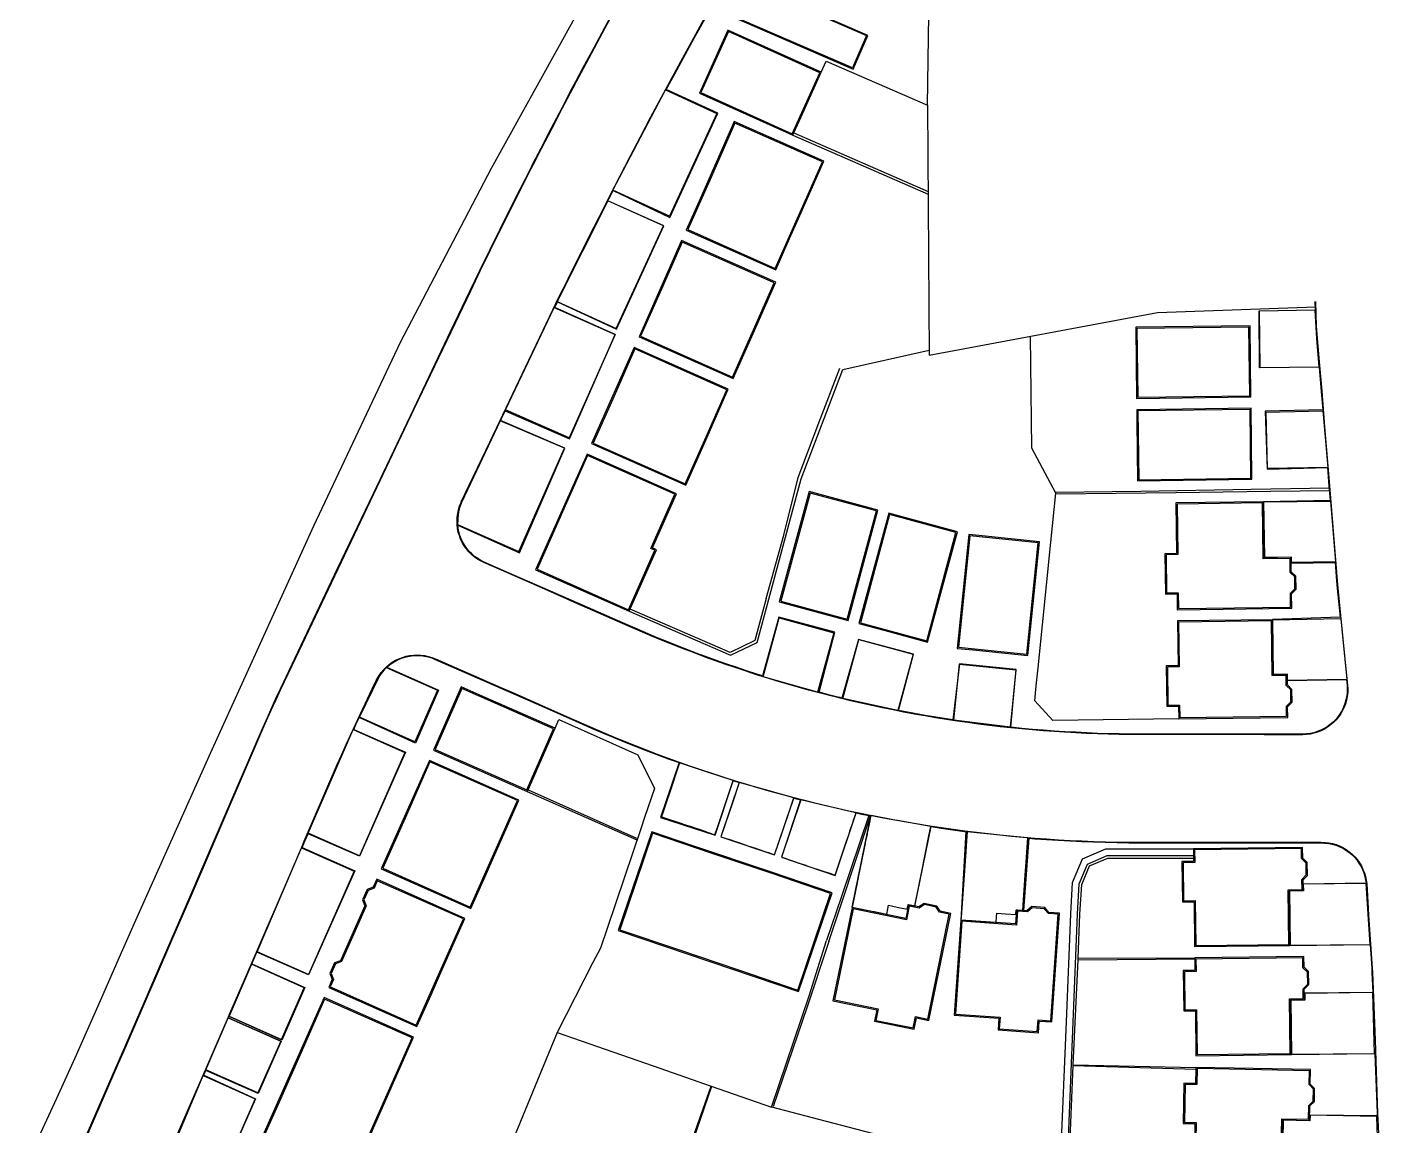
# Model space of a CAD drawing. Header units: metres. Extents: x 356888 to 357246, y 383229 to 383666.
# Drawn here: x 356963.8 to 357083.4, y 383422.8 to 383520 of the extents above; entities that cross this region are included whole.
import ezdxf

# ---------------------------------------------------------------- set-up
doc = ezdxf.new("R2010")
doc.units = ezdxf.units.M
for name, color, linetype in [('3D_LINES', 4, 'Continuous'), ('PLOTS EXTERNAL LEVEL', 3, 'Continuous'), ('PLOTS FFL', 1, 'Continuous')]:
    doc.layers.add(name, color=color, linetype=linetype)

msp = doc.modelspace()

# ---------------------------------------------------------------- linework, layer by layer
at = {"layer": '3D_LINES'}
for points in [[(357043.43, 383513.14, 14.21), (357043.72, 383533.12, 14.14), (357043.89, 383538.91, 14.12), (357049.3, 383538.24, 14.64)], [(356963.77, 383419.55, 11.5), (356966.4, 383425.29, 11.75), (356968.04, 383428.86, 11.93), (356970.39, 383434.19, 12.25), (356972.14, 383438.17, 12.5), (356973.64, 383441.58, 12.73), (356979.99, 383455.82, 12.92), (356989.14, 383475.92, 13.01), (356996.82, 383492.18, 13.3), (357004.86, 383507.56, 13.53), (357013.58, 383523.35, 13.78)], [(357015.82, 383521.75, 14), (357014.86, 383519.98, 13.97), (357013.9, 383518.21, 13.95), (357012.95, 383516.44, 13.92), (357012.33, 383515.27, 13.9), (357012.01, 383514.66, 13.89), (357011.07, 383512.88, 13.87), (357010.14, 383511.1, 13.84), (357009.22, 383509.31, 13.82), (357008.5, 383507.91, 13.8), (357008.3, 383507.52, 13.79), (357007.39, 383505.73, 13.77), (357006.49, 383503.93, 13.75), (357005.59, 383502.14, 13.72), (357004.7, 383500.33, 13.7), (357003.82, 383498.53, 13.67), (357002.94, 383496.72, 13.65), (357001.21, 383493.09, 13.6), (356997.96, 383486.26, 13.5), (356994.39, 383478.76, 13.4), (356991.22, 383472.11, 13.3), (356987.47, 383464.23, 13.2), (356986.16, 383461.47, 13.16), (356985.73, 383460.55, 13.14), (356985.31, 383459.62, 13.13), (356984.89, 383458.69, 13.11), (356984.48, 383457.76, 13.1), (356981.31, 383450.4, 13), (356978.59, 383444.08, 12.9), (356978.15, 383443.05, 12.88), (356976.59, 383439.46, 12.8), (356974.97, 383435.71, 12.73), (356974.35, 383434.26, 12.7), (356972.19, 383429.3, 12.6), (356971.79, 383428.37, 12.58), (356970.07, 383424.43, 12.5), (356968.6, 383421.04, 12.43)], [(357015.86, 383521.72, 14), (357014.9, 383519.96, 13.97), (357013.95, 383518.19, 13.95), (357013, 383516.42, 13.92), (357012.37, 383515.25, 13.9), (357012.05, 383514.64, 13.89), (357011.12, 383512.86, 13.87), (357010.19, 383511.08, 13.84), (357009.26, 383509.29, 13.82), (357008.54, 383507.88, 13.8), (357008.35, 383507.5, 13.79), (357007.44, 383505.71, 13.77), (357006.53, 383503.91, 13.75), (357005.64, 383502.11, 13.72), (357004.75, 383500.31, 13.7), (357003.86, 383498.5, 13.67), (357002.99, 383496.69, 13.65), (357001.25, 383493.07, 13.6), (356998, 383486.24, 13.5), (356994.43, 383478.74, 13.4), (356991.26, 383472.08, 13.3), (356987.51, 383464.21, 13.2), (356986.2, 383461.45, 13.16), (356985.77, 383460.53, 13.14), (356985.35, 383459.6, 13.13), (356984.93, 383458.67, 13.11), (356984.52, 383457.74, 13.1), (356981.36, 383450.38, 13), (356978.64, 383444.06, 12.9), (356978.19, 383443.03, 12.88), (356976.64, 383439.44, 12.8), (356975.02, 383435.69, 12.73), (356974.39, 383434.25, 12.7), (356972.24, 383429.28, 12.6), (356971.84, 383428.35, 12.58), (356970.12, 383424.41, 12.5), (356968.65, 383421.02, 12.43)], [(357020.32, 383514.51, 13.93), (357020.89, 383515.58, 13.95), (357021.84, 383517.32, 13.97), (357022.79, 383519.06, 14), (357023.75, 383520.79, 14.03), (357024.3, 383521.78, 14.04)], [(357077.75, 383495.76, 15.04), (357077.82, 383493.55, 15.06), (357078.08, 383490.44, 15.1), (357078.31, 383487.83, 15.15), (357078.56, 383484.67, 15.2), (357078.98, 383479.47, 15.3), (357079.34, 383475.09, 15.4), (357079.67, 383471.07, 15.49), (357079.73, 383470.4, 15.5), (357080.21, 383465.58, 15.6), (357080.59, 383461.83, 15.69), (357080.61, 383461.5, 15.7), (357080.6, 383461.17, 15.7), (357080.56, 383460.84, 15.71), (357080.5, 383460.51, 15.72), (357080.4, 383460.19, 15.73), (357080.29, 383459.88, 15.73), (357080.14, 383459.58, 15.74), (357079.98, 383459.29, 15.75), (357079.79, 383459.02, 15.74), (357079.57, 383458.77, 15.74), (357079.34, 383458.53, 15.73), (357079.09, 383458.31, 15.73), (357078.82, 383458.12, 15.72), (357078.54, 383457.95, 15.72), (357078.24, 383457.8, 15.71), (357077.93, 383457.68, 15.71), (357077.61, 383457.58, 15.7), (357077.28, 383457.51, 15.7), (357076.96, 383457.47, 15.68), (357076.62, 383457.45, 15.67), (357073.22, 383457.45, 15.5), (357069.38, 383457.46, 15.4), (357065.89, 383457.46, 15.3), (357062.36, 383457.46, 15.2), (357061.34, 383457.46, 15.17), (357060.38, 383457.47, 15.14), (357059.42, 383457.49, 15.11), (357058.46, 383457.52, 15.09), (357057.5, 383457.56, 15.06), (357056.55, 383457.61, 15.03), (357055.59, 383457.66, 15), (357055.56, 383457.66, 15), (357054.63, 383457.72, 14.97), (357053.67, 383457.79, 14.95), (357052.72, 383457.87, 14.92), (357051.76, 383457.96, 14.89), (357050.81, 383458.06, 14.86), (357049.85, 383458.16, 14.83), (357048.9, 383458.27, 14.81), (357048.65, 383458.3, 14.8), (357047.95, 383458.39, 14.78), (357047, 383458.52, 14.75), (357046.05, 383458.65, 14.72), (357045.1, 383458.8, 14.69), (357044.15, 383458.95, 14.66), (357043.21, 383459.11, 14.63), (357042.26, 383459.28, 14.6), (357042.13, 383459.3, 14.6), (357041.32, 383459.45, 14.58), (357040.38, 383459.64, 14.55), (357039.44, 383459.83, 14.52), (357038.5, 383460.03, 14.49), (357037.56, 383460.24, 14.46), (357036.63, 383460.46, 14.43), (357035.7, 383460.68, 14.41), (357035.49, 383460.73, 14.4), (357034.77, 383460.91, 14.38), (357033.84, 383461.15, 14.35), (357032.91, 383461.4, 14.32), (357031.99, 383461.66, 14.29), (357031.06, 383461.92, 14.26), (357030.14, 383462.19, 14.24), (357029.23, 383462.47, 14.21), (357029.01, 383462.54, 14.2), (357028.31, 383462.76, 14.18), (357027.4, 383463.06, 14.15), (357026.49, 383463.36, 14.12), (357025.58, 383463.67, 14.1), (357024.67, 383463.99, 14.07), (357023.77, 383464.32, 14.04), (357022.87, 383464.65, 14.01), (357022.49, 383464.8, 14), (357021.98, 383464.99, 13.99), (357021.08, 383465.34, 13.96), (357020.19, 383465.7, 13.93), (357019.31, 383466.06, 13.91), (357018.42, 383466.43, 13.88), (357017.54, 383466.81, 13.86), (357016.92, 383467.09, 13.84), (357012.41, 383469.07, 13.69), (357009.58, 383470.31, 13.6), (357006.21, 383471.79, 13.5), (357004.19, 383472.67, 13.48), (357003.89, 383472.82, 13.47), (357003.61, 383472.99, 13.47), (357003.34, 383473.19, 13.47), (357003.09, 383473.4, 13.46), (357002.85, 383473.64, 13.46), (357002.64, 383473.89, 13.45), (357002.45, 383474.16, 13.45), (357002.28, 383474.45, 13.45), (357002.13, 383474.75, 13.44), (357002.02, 383475.06, 13.44), (357001.92, 383475.38, 13.44), (357001.86, 383475.7, 13.43), (357001.82, 383476.03, 13.43), (357001.81, 383476.37, 13.43), (357001.83, 383476.7, 13.43), (357001.87, 383477.03, 13.44), (357001.94, 383477.35, 13.44), (357002.04, 383477.67, 13.44), (357002.17, 383477.98, 13.44), (357002.19, 383478.05, 13.44), (357002.89, 383479.53, 13.45), (357004.7, 383483.33, 13.5), (357008.16, 383490.59, 13.6), (357009.13, 383492.63, 13.63), (357009.99, 383494.42, 13.65), (357010.86, 383496.2, 13.68), (357011.54, 383497.58, 13.7), (357011.74, 383497.98, 13.71), (357012.62, 383499.76, 13.73), (357013.51, 383501.53, 13.75), (357014.4, 383503.3, 13.78), (357015.2, 383504.87, 13.8), (357015.3, 383505.07, 13.8), (357016.21, 383506.83, 13.83), (357017.12, 383508.59, 13.85), (357018.04, 383510.35, 13.88), (357018.97, 383512.1, 13.9), (357019.91, 383513.85, 13.92), (357020.85, 383515.6, 13.95), (357021.79, 383517.34, 13.97), (357022.75, 383519.08, 14), (357023.71, 383520.82, 14.03)], [(357034.03, 383516.05, 14.1), (357034.46, 383517.02, 14.1), (357034.46, 383517.02, 14.1), (357043.43, 383513.14, 14.21)], [(357043.43, 383513.14, 14.21), (357043.57, 383491.02, 14.25)], [(357031.52, 383510.48, 13.85), (357043.48, 383505.26, 14.27)], [(357031.61, 383510.69, 14.1), (357043.48, 383505.49, 14.27)], [(357015.16, 383504.68, 13.8), (357015.24, 383504.84, 13.8), (357015.35, 383505.05, 13.8), (357015.62, 383505.58, 13.81)], [(357010.45, 383495.24, 13.67), (357010.69, 383495.73, 13.67)], [(357043.57, 383491.02, 14.25), (357063.79, 383494.81, 14.8), (357077.77, 383495.29, 15.04)], [(357077.7, 383495.76, 15.04), (357077.72, 383495.02, 15.05)], [(357053.21, 383463.37, 14.65), (357054.33, 383474.47, 14.65), (357054.78, 383478.83, 14.65), (357052.66, 383482.81, 14.6), (357052.55, 383492.7, 14.49)], [(357029.38, 383469.45, 14.45), (357032.25, 383480.07, 14.45), (357035.93, 383489.75, 14.15), (357043.57, 383491.48, 14.25)], [(357029.17, 383469.5, 14.15), (357030.71, 383475.11, 14.15), (357031.99, 383480.19, 14.15), (357033.83, 383485.03, 14.15), (357035.68, 383489.86, 14.15)], [(357078.07, 383489.97, 15.11), (357078.26, 383487.82, 15.15), (357078.39, 383486.18, 15.17)], [(357005.67, 383485.24, 13.53), (357006.08, 383486.1, 13.54)], [(357078.8, 383481.08, 15.27), (357078.93, 383479.47, 15.3), (357079.04, 383478.18, 15.33)], [(357054.74, 383478.89, 14.65), (357062.31, 383478.99, 14.9), (357072.05, 383479.16, 14.9), (357079, 383479.28, 15.3)], [(357054.77, 383478.75, 14.65), (357065.39, 383478.88, 15.3), (357073.77, 383478.99, 15.3), (357079.02, 383479.06, 15.31)], [(357028.84, 383462.65, 14.19), (357028.33, 383462.81, 14.18), (357027.41, 383463.1, 14.15), (357026.5, 383463.41, 14.12), (357025.6, 383463.72, 14.1), (357024.69, 383464.04, 14.07), (357023.79, 383464.36, 14.04), (357022.89, 383464.7, 14.01), (357022.51, 383464.84, 14), (357021.99, 383465.04, 13.99), (357021.1, 383465.39, 13.96), (357020.21, 383465.74, 13.93), (357019.32, 383466.11, 13.91), (357018.44, 383466.48, 13.88), (357017.56, 383466.86, 13.86), (357016.94, 383467.13, 13.84), (357012.43, 383469.11, 13.69), (357009.6, 383470.36, 13.6), (357006.23, 383471.83, 13.5), (357004.21, 383472.72, 13.48), (357003.92, 383472.87, 13.47), (357003.64, 383473.03, 13.47), (357003.37, 383473.22, 13.47), (357003.12, 383473.44, 13.46), (357002.89, 383473.67, 13.46), (357002.68, 383473.92, 13.45), (357002.49, 383474.19, 13.45), (357002.32, 383474.47, 13.45), (357002.18, 383474.77, 13.44), (357002.06, 383475.08, 13.44), (357001.97, 383475.39, 13.44), (357001.91, 383475.71, 13.43), (357001.88, 383475.98, 13.43)], [(357079.49, 383472.67, 15.45), (357079.62, 383471.07, 15.49), (357079.68, 383470.39, 15.5), (357079.94, 383467.85, 15.55)], [(357017.04, 383468.37, 13.75), (357025.99, 383464.48, 14.17), (357028.35, 383465.62, 14.28), (357029.38, 383469.45, 14.45)], [(357029.17, 383469.5, 14.15), (357028.16, 383465.77, 14.05), (357025.98, 383464.72, 13.99), (357017.12, 383468.55, 13.75)], [(356976.76, 383421.37, 12.5), (356978.54, 383425.45, 12.58), (356979.38, 383427.38, 12.62), (356981.59, 383432.48, 12.72), (356981.72, 383432.79, 12.73), (356983.21, 383436.23, 12.8), (356984.9, 383440.14, 12.87), (356985.8, 383442.23, 12.9), (356988.07, 383447.49, 12.99), (356988.3, 383448.04, 13), (356991.22, 383454.82, 13.1), (356991.61, 383455.71, 13.11), (356992.01, 383456.59, 13.12), (356992.41, 383457.48, 13.14), (356992.82, 383458.36, 13.15), (356994.52, 383461.94, 13.2), (356994.67, 383462.24, 13.21), (356994.75, 383462.4, 13.22), (356994.92, 383462.69, 13.23), (356995.11, 383462.96, 13.24), (356995.33, 383463.21, 13.25), (356995.56, 383463.45, 13.26), (356995.81, 383463.66, 13.27), (356996.08, 383463.86, 13.29), (356996.37, 383464.03, 13.3), (356996.67, 383464.17, 13.31), (356996.98, 383464.29, 13.32), (356997.3, 383464.39, 13.33), (356997.62, 383464.46, 13.34), (356997.95, 383464.5, 13.35), (356998.28, 383464.51, 13.37), (356998.62, 383464.5, 13.38), (356998.94, 383464.45, 13.39), (356999.27, 383464.38, 13.4), (356999.59, 383464.29, 13.41), (356999.91, 383464.16, 13.42), (357005.7, 383461.62, 13.6), (357006.86, 383461.11, 13.64), (357011.5, 383459.07, 13.78), (357013.74, 383458.09, 13.84), (357014.69, 383457.67, 13.87), (357015.65, 383457.27, 13.89), (357016.61, 383456.88, 13.92), (357017.58, 383456.49, 13.95), (357018.55, 383456.11, 13.97), (357019.52, 383455.74, 14), (357020.5, 383455.38, 14.03), (357021.47, 383455.02, 14.06), (357022.46, 383454.68, 14.09), (357023.44, 383454.34, 14.11), (357024.43, 383454.01, 14.14), (357025.42, 383453.69, 14.17), (357026.41, 383453.38, 14.2), (357027.41, 383453.08, 14.23), (357028.4, 383452.78, 14.26), (357029.4, 383452.49, 14.29), (357030.41, 383452.22, 14.31), (357031.41, 383451.95, 14.34), (357032.42, 383451.69, 14.37), (357033.43, 383451.43, 14.4), (357034.44, 383451.19, 14.43), (357035.46, 383450.96, 14.46), (357036.47, 383450.73, 14.49), (357037.49, 383450.51, 14.51), (357038.51, 383450.3, 14.54), (357039.53, 383450.1, 14.57), (357040.55, 383449.91, 14.6), (357041.58, 383449.73, 14.63), (357042.6, 383449.56, 14.66), (357043.63, 383449.39, 14.69), (357044.66, 383449.24, 14.71), (357045.69, 383449.09, 14.74), (357046.72, 383448.95, 14.77), (357047.75, 383448.82, 14.8), (357048.79, 383448.7, 14.83), (357049.82, 383448.59, 14.86), (357050.86, 383448.48, 14.89), (357051.89, 383448.39, 14.91), (357052.93, 383448.3, 14.94), (357053.97, 383448.23, 14.97), (357055.01, 383448.16, 15), (357056.05, 383448.1, 15.03), (357057.09, 383448.05, 15.06), (357058.13, 383448.01, 15.09), (357059.17, 383447.98, 15.12), (357060.21, 383447.95, 15.15), (357061.25, 383447.94, 15.18), (357062.1, 383447.94, 15.2), (357065.29, 383447.93, 15.29), (357069.37, 383447.93, 15.4), (357072.86, 383447.93, 15.5), (357076.97, 383447.93, 15.7), (357078.25, 383447.93, 15.78), (357078.6, 383447.92, 15.8), (357078.93, 383447.88, 15.82), (357079.25, 383447.82, 15.84), (357079.57, 383447.73, 15.86), (357079.88, 383447.61, 15.88), (357080.18, 383447.46, 15.9), (357080.47, 383447.29, 15.92), (357080.74, 383447.1, 15.94), (357080.99, 383446.89, 15.96), (357081.23, 383446.65, 15.98), (357081.45, 383446.4, 16), (357081.64, 383446.13, 16.01), (357081.81, 383445.84, 16.01), (357081.95, 383445.54, 16.02), (357082.08, 383445.23, 16.03), (357082.17, 383444.92, 16.03), (357082.24, 383444.59, 16.04), (357082.28, 383444.26, 16.05), (357082.41, 383442.09, 16.09), (357082.45, 383441.49, 16.1), (357082.78, 383436.8, 16.19), (357082.79, 383436.41, 16.2), (357083.02, 383430.43, 16.3), (357083.25, 383423.98, 16.4), (357083.37, 383420.96, 16.44)], [(356995.59, 383463.41, 13.26), (356995.84, 383463.62, 13.27), (356996.11, 383463.81, 13.29), (356996.39, 383463.98, 13.3), (356996.69, 383464.13, 13.31), (356996.99, 383464.25, 13.32), (356997.31, 383464.34, 13.33), (356997.63, 383464.41, 13.34), (356997.95, 383464.45, 13.35), (356998.28, 383464.46, 13.37), (356998.61, 383464.45, 13.38), (356998.94, 383464.4, 13.39), (356999.26, 383464.33, 13.4), (356999.57, 383464.24, 13.41), (356999.89, 383464.11, 13.42), (357005.68, 383461.57, 13.6), (357006.84, 383461.06, 13.64), (357011.48, 383459.02, 13.78), (357013.72, 383458.04, 13.84), (357014.67, 383457.63, 13.87), (357015.63, 383457.23, 13.89), (357016.59, 383456.83, 13.92), (357017.56, 383456.44, 13.95), (357018.53, 383456.06, 13.97), (357019.5, 383455.69, 14), (357020.48, 383455.33, 14.03), (357021.46, 383454.98, 14.06), (357021.47, 383454.97, 14.06)], [(357065.65, 383458.86, 15.3), (357054.52, 383458.7, 14.81), (357052.91, 383460.44, 14.71), (357053.05, 383461.78, 14.65), (357053.21, 383463.37, 14.65)], [(357080.49, 383462.31, 15.68), (357080.54, 383461.83, 15.69), (357080.56, 383461.5, 15.7), (357080.55, 383461.17, 15.7), (357080.51, 383460.85, 15.71), (357080.45, 383460.52, 15.72), (357080.36, 383460.21, 15.73), (357080.24, 383459.9, 15.73), (357080.1, 383459.6, 15.74), (357079.94, 383459.32, 15.75), (357079.75, 383459.05, 15.74), (357079.54, 383458.8, 15.74), (357079.31, 383458.57, 15.73), (357079.06, 383458.35, 15.73), (357078.79, 383458.16, 15.72), (357078.51, 383457.99, 15.72), (357078.22, 383457.84, 15.71), (357077.91, 383457.72, 15.71), (357077.6, 383457.63, 15.7), (357077.28, 383457.56, 15.7), (357076.95, 383457.52, 15.68), (357076.61, 383457.5, 15.67), (357073.22, 383457.5, 15.5), (357069.38, 383457.51, 15.4), (357065.89, 383457.51, 15.3), (357062.36, 383457.51, 15.2), (357061.34, 383457.51, 15.17), (357060.38, 383457.52, 15.14), (357059.42, 383457.54, 15.11), (357058.46, 383457.57, 15.09), (357057.51, 383457.61, 15.06), (357056.55, 383457.66, 15.03), (357055.59, 383457.71, 15), (357055.56, 383457.71, 15), (357054.63, 383457.77, 14.97), (357053.68, 383457.84, 14.95), (357052.72, 383457.92, 14.92), (357051.77, 383458.01, 14.89), (357050.81, 383458.11, 14.86)], [(357035.85, 383460.69, 14.41), (357035.71, 383460.73, 14.41), (357035.5, 383460.78, 14.4), (357034.78, 383460.96, 14.38), (357033.85, 383461.2, 14.35), (357033.84, 383461.21, 14.35)], [(357045.67, 383458.76, 14.71), (357045.11, 383458.85, 14.69), (357044.16, 383459, 14.66), (357043.22, 383459.16, 14.63), (357042.27, 383459.33, 14.6), (357042.14, 383459.35, 14.6), (357041.33, 383459.5, 14.58), (357040.87, 383459.59, 14.56)], [(357010.48, 383458.03, 13.65), (357010.82, 383458.8, 13.78), (357017.8, 383455.68, 14), (357019.27, 383452.69, 14.07), (357018.4, 383450.13, 14.13), (357018.09, 383449.2, 14.15), (357015.08, 383440.31, 14.15), (357014.49, 383438.56, 14.07), (357013.83, 383437.29, 14), (357010.66, 383431.11, 13.85), (357008.92, 383426.88, 13.65), (357006.94, 383422.08, 13.65), (357003.1, 383412.74, 13.65), (357001.74, 383409.45, 13.65), (357001.74, 383409.45, 13.65), (357001.46, 383408.8, 13.65), (356998.74, 383407.58, 13.51), (356993.09, 383409.41, 13.23), (356989.74, 383410.9, 13.05)], [(356992.67, 383457.92, 13.14), (356992.86, 383458.34, 13.15), (356993.16, 383458.96, 13.16)], [(357026.24, 383453.38, 14.2), (357026.4, 383453.33, 14.2), (357026.76, 383453.22, 14.21)], [(357008.03, 383452.44, 13.45), (357017.73, 383448.15, 14.15)], [(357008.09, 383452.58, 13.65), (357017.69, 383448.29, 14.15)], [(357031.6, 383451.85, 14.35), (357032.19, 383451.69, 14.37)], [(357038.25, 383450.31, 14.5), (357035.81, 383443.14, 14.35), (357034.49, 383439.24, 14.35)], [(357034.7, 383439.16, 14.9), (357035.8, 383442.42, 14.9), (357038.4, 383450.28, 14.54)], [(357037.13, 383450.54, 14.5), (357037.48, 383450.46, 14.51), (357038.4, 383450.28, 14.54)], [(356988.12, 383447.48, 12.99), (356988.35, 383448.02, 13), (356988.63, 383448.69, 13.01)], [(357043.76, 383449.32, 14.69), (357044.65, 383449.19, 14.71), (357045.68, 383449.04, 14.74), (357046.71, 383448.9, 14.77), (357046.81, 383448.89, 14.77)], [(357052.38, 383448.3, 14.93), (357052.93, 383448.25, 14.94), (357053.97, 383448.18, 14.97), (357055, 383448.11, 15), (357056.04, 383448.05, 15.03), (357057.08, 383448, 15.06), (357058.12, 383447.96, 15.09), (357059.16, 383447.93, 15.12), (357060.21, 383447.9, 15.15), (357061.25, 383447.89, 15.18), (357062.1, 383447.89, 15.2), (357065.29, 383447.88, 15.29), (357069.37, 383447.88, 15.4), (357072.86, 383447.88, 15.5), (357076.97, 383447.88, 15.7), (357078.25, 383447.88, 15.78), (357078.59, 383447.87, 15.8), (357078.92, 383447.83, 15.82), (357079.24, 383447.77, 15.84), (357079.56, 383447.68, 15.86), (357079.86, 383447.56, 15.88), (357080.16, 383447.42, 15.9), (357080.44, 383447.25, 15.92), (357080.71, 383447.06, 15.94), (357080.96, 383446.85, 15.96), (357081.19, 383446.62, 15.98), (357081.41, 383446.37, 16), (357081.6, 383446.1, 16.01), (357081.76, 383445.82, 16.01), (357081.91, 383445.52, 16.02), (357082.03, 383445.22, 16.03), (357082.12, 383444.9, 16.03), (357082.19, 383444.58, 16.04), (357082.22, 383444.35, 16.04)], [(357055.09, 383416.65, 15), (357055.72, 383432.05, 14.9), (357056.1, 383441.6, 14.9), (357056.25, 383444.39, 14.97), (357057.13, 383446.46, 15.03), (357059.2, 383447.35, 15.09), (357066.96, 383447.36, 15.3)], [(357055.69, 383416.62, 15), (357056.32, 383432.03, 14.9), (357056.7, 383441.57, 14.9), (357056.85, 383444.26, 14.97), (357057.59, 383446.01, 15.03), (357059.32, 383446.75, 15.09), (357066.96, 383446.76, 15.3)], [(357055.91, 383418.07, 15.6), (357056.32, 383428.18, 15.4), (357056.33, 383428.25, 15.4), (357056.75, 383437.54, 15.4), (357056.75, 383437.68, 15.15), (357056.92, 383441.56, 15.2), (357057.07, 383444.21, 15.3), (357057.76, 383445.84, 15.38), (357059.37, 383446.53, 15.46), (357066.96, 383446.54, 15.75)], [(357010.66, 383431.11, 13.85), (357019.15, 383428.16, 14.15), (357024.3, 383426.37, 14.3), (357029.63, 383424.51, 14.45), (357032.96, 383434.36, 14.35), (357034.49, 383439.24, 14.35)], [(357034.7, 383439.16, 14.9), (357032.79, 383433.38, 14.9), (357029.77, 383424.55, 14.45)], [(356983.67, 383437.18, 12.82), (356984.11, 383438.2, 12.83)], [(357082.59, 383438.86, 16.15), (357082.73, 383436.8, 16.19), (357082.74, 383436.41, 16.2), (357082.81, 383434.68, 16.23)], [(357056.75, 383437.68, 15.15), (357067.07, 383437.7, 15.75)], [(357056.75, 383437.54, 15.4), (357067.08, 383437.63, 16.02)], [(356981.6, 383432.4, 12.72), (356981.63, 383432.46, 12.72), (356981.66, 383432.52, 12.72)], [(357056.33, 383428.25, 15.4), (357067.18, 383428.01, 16.02)], [(357083.01, 383429.22, 16.32), (357083.2, 383423.97, 16.4), (357083.21, 383423.77, 16.4)], [(356979.4, 383427.32, 12.62), (356979.42, 383427.36, 12.62), (356979.59, 383427.76, 12.63)], [(357056.32, 383428.18, 15.4), (357067.18, 383427.85, 16.3)], [(357015.32, 383400.06, 14.4), (357017.62, 383406.76, 14.25), (357020.4, 383414.86, 14.35), (357024.35, 383426.35, 14.3)], [(357018.73, 383410.65, 13.75), (357020.8, 383416.5, 13.75), (357024.3, 383426.37, 14.3)], [(357029.62, 383424.52, 14.45), (357035.03, 383423.11, 14.65), (357041.36, 383421.46, 14.85), (357045.8, 383419.91, 15), (357055.09, 383416.65, 15)]]:
    msp.add_polyline3d(points, dxfattribs=at)
at = {"layer": '3D_LINES', "linetype": 'Continuous'}
for points in [[(357025.9, 383524.57, 14.08), (357038.04, 383519.31, 14.18), (357036.79, 383516.43, 14.13), (357024.29, 383521.84, 14.04)], [(357020.24, 383514.48, 13.93), (357024.79, 383512.39, 13.85), (357020.61, 383503.31, 13.78), (357015.6, 383505.61, 13.81)], [(357010.66, 383495.77, 13.67), (357015.89, 383493.37, 13.73), (357020.07, 383502.46, 13.76), (357015.14, 383504.67, 13.8)], [(357010.4, 383495.23, 13.67), (357015.79, 383492.84, 13.73), (357011.74, 383483.7, 13.7), (357006.11, 383486.19, 13.54)], [(357077.73, 383494.99, 15.05), (357072.78, 383494.93, 14.94), (357072.84, 383489.93, 14.84), (357078.08, 383489.99, 15.11), (357077.88, 383492.49, 15.08)], [(357078.84, 383481.1, 15.27), (357073.5, 383480.99, 14.98), (357073.4, 383485.99, 14.89), (357078.41, 383486.1, 15.17)], [(357001.84, 383476.05, 13.43), (357007.28, 383473.65, 13.62), (357011.33, 383482.79, 13.69), (357005.64, 383485.22, 13.53), (357002.22, 383478, 13.44), (357001.99, 383477.42, 13.44), (357001.9, 383476.97, 13.44)], [(357079.52, 383472.73, 15.45), (357075.64, 383472.68, 15.3), (357075.63, 383473.16, 15.3), (357073.26, 383473.13, 15.3), (357073.19, 383478.05, 15.3), (357079.09, 383478.12, 15.33)], [(357028.9, 383462.58, 14.2), (357030.31, 383467.78, 14.39), (357035.14, 383466.47, 14.43), (357033.71, 383461.21, 14.35)], [(357080.53, 383462.34, 15.68), (357075.29, 383462.24, 15.3), (357075.28, 383462.81, 15.3), (357074.04, 383462.79, 15.3), (357073.98, 383467.62, 15.3), (357079.99, 383467.74, 15.55)], [(357035.93, 383460.64, 14.41), (357037.35, 383465.87, 14.45), (357042.17, 383464.57, 14.55), (357040.82, 383459.58, 14.56)], [(356995.53, 383463.39, 13.26), (357000.09, 383461.39, 13.5), (356998.08, 383456.81, 13.38), (356993.19, 383459.01, 13.16), (356994.96, 383462.64, 13.23)], [(357045.77, 383458.74, 14.71), (357046.27, 383463.7, 14.6), (357051.24, 383463.19, 14.67), (357050.73, 383458.12, 14.86)], [(356992.62, 383457.9, 13.14), (356997.2, 383455.89, 13.35), (356993.18, 383446.73, 13.18), (356988.63, 383448.73, 13.01)], [(356988.06, 383447.44, 12.99), (356992.7, 383445.39, 13.18), (356988.66, 383436.24, 13.09), (356984.13, 383438.24, 12.84)], [(357082.22, 383444.29, 16.04), (357076.67, 383444.22, 15.75), (357076.68, 383443.64, 15.75), (357075.46, 383443.62, 15.75), (357075.52, 383438.8, 15.75), (357082.6, 383438.89, 16.15)], [(356981.64, 383432.55, 12.72), (356986.28, 383430.5, 12.96), (356988.3, 383435.07, 12.99), (356983.63, 383437.14, 12.82)], [(357082.82, 383434.64, 16.23), (357076.81, 383434.57, 16.02), (357076.82, 383433.98, 16.03), (357075.57, 383433.96, 16.02), (357075.63, 383429.15, 16.02), (357082.97, 383429.24, 16.31)], [(356981.57, 383432.39, 12.72), (356986.22, 383430.34, 12.96), (356984.2, 383425.77, 12.93), (356979.59, 383427.8, 12.63)], [(356979.36, 383427.29, 12.62), (356983.96, 383425.25, 12.93), (356981.94, 383420.68, 12.78), (356982.17, 383420.58, 12.79), (356980.14, 383416.01, 12.67), (356975.59, 383418.02, 12.47), (356975.76, 383418.83, 12.48), (356976.18, 383419.92, 12.49), (356976.8, 383421.2, 12.5)], [(357083.19, 383423.68, 16.4), (357077.27, 383423.79, 16.3), (357077.26, 383423.3, 16.3), (357074.89, 383423.35, 16.3), (357074.8, 383418.43, 16.3), (357083.23, 383418.28, 16.48), (357083.27, 383420.96, 16.44)]]:
    msp.add_polyline3d(points, close=True, dxfattribs=at)
for points in [[(357024.3, 383521.78, 14.04), (357036.86, 383516.31, 14.13), (357038.16, 383519.31, 14.13), (357025.91, 383524.64, 14.08)], [(357015.62, 383505.58, 13.81), (357020.64, 383503.21, 13.78), (357024.87, 383512.42, 13.85), (357020.32, 383514.51, 13.93)], [(357010.69, 383495.73, 13.67), (357015.92, 383493.32, 13.73), (357020.1, 383502.47, 13.76), (357015.16, 383504.68, 13.8)], [(357006.08, 383486.1, 13.54), (357011.76, 383483.62, 13.7), (357015.81, 383492.85, 13.73), (357010.45, 383495.24, 13.67)], [(357078.07, 383489.97, 15.11), (357072.81, 383489.91, 14.84), (357072.77, 383494.94, 14.94), (357077.72, 383495.02, 15.05)], [(357078.39, 383486.18, 15.17), (357073.31, 383486.08, 14.89), (357073.48, 383480.95, 14.98), (357078.8, 383481.08, 15.27)], [(357001.88, 383475.98, 13.43), (357007.34, 383473.55, 13.62), (357011.35, 383482.8, 13.69), (357005.67, 383485.24, 13.53), (357005.75, 383485.4, 13.53)], [(357079.04, 383478.18, 15.33), (357073.16, 383478.06, 15.3), (357073.16, 383478.05, 15.3)], [(357075.6, 383472.62, 15.3), (357079.49, 383472.67, 15.45)], [(357033.84, 383461.21, 14.35), (357035.22, 383466.52, 14.43), (357030.27, 383467.85, 14.39), (357028.84, 383462.65, 14.19)], [(357079.94, 383467.85, 15.55), (357073.96, 383467.64, 15.3), (357073.96, 383467.62, 15.3)], [(357040.87, 383459.59, 14.56), (357042.19, 383464.57, 14.55), (357037.34, 383465.88, 14.45), (357035.85, 383460.69, 14.41)], [(356995.59, 383463.41, 13.26), (357000.17, 383461.39, 13.5), (356998.14, 383456.7, 13.38), (356993.16, 383458.96, 13.16)], [(357050.81, 383458.11, 14.86), (357051.28, 383463.21, 14.67), (357046.25, 383463.72, 14.6), (357045.67, 383458.76, 14.71)], [(357080.49, 383462.31, 15.68), (357075.26, 383462.22, 15.3)], [(356992.67, 383457.92, 13.14), (356997.26, 383455.91, 13.35), (356993.19, 383446.71, 13.18), (356988.63, 383448.69, 13.01)], [(357021.46, 383454.98, 14.06), (357019.8, 383450.14, 14.17), (357024.65, 383448.55, 14.31), (357026.24, 383453.38, 14.2)], [(357026.76, 383453.22, 14.21), (357025.15, 383448.42, 14.32), (357029.9, 383446.83, 14.35), (357031.6, 383451.85, 14.35)], [(357032.19, 383451.69, 14.37), (357030.5, 383446.61, 14.35), (357035.27, 383444.99, 14.38), (357037.13, 383450.54, 14.5)], [(357038.4, 383450.28, 14.54), (357036.75, 383442.18, 14.9), (357036.76, 383442.17, 14.9)], [(357042.31, 383442.29, 14.9), (357043.76, 383449.32, 14.69)], [(357046.81, 383448.89, 14.77), (357046.37, 383441.05, 14.9), (357046.39, 383441.05, 14.9)], [(356988.12, 383447.48, 12.99), (356992.78, 383445.41, 13.18), (356988.67, 383436.21, 13.09), (356984.11, 383438.2, 12.83)], [(357052.38, 383448.3, 14.93), (357051.93, 383441.89, 14.9)], [(357076.65, 383444.25, 15.75), (357082.22, 383444.35, 16.04)], [(357082.59, 383438.86, 16.15), (357075.49, 383438.8, 15.75), (357075.49, 383438.8, 15.75)], [(356983.67, 383437.18, 12.82), (356988.34, 383435.08, 12.99), (356986.32, 383430.43, 12.96), (356981.66, 383432.52, 12.72)], [(357076.77, 383434.62, 16.02), (357082.81, 383434.68, 16.23)], [(356981.6, 383432.4, 12.72), (356986.24, 383430.34, 12.96), (356984.21, 383425.7, 12.93), (356979.59, 383427.76, 12.63)], [(357083.01, 383429.22, 16.32), (357075.61, 383429.15, 16.02), (357075.61, 383429.15, 16.02)], [(357083.01, 383429.22, 16.32), (357083.01, 383429.22, 16.32)], [(357083.01, 383429.21, 16.32), (357083.01, 383429.21, 16.32)], [(356979.4, 383427.32, 12.62), (356983.98, 383425.25, 12.93), (356981.98, 383420.71, 12.78), (356982.19, 383420.6, 12.79)], [(357077.24, 383423.82, 16.3), (357083.21, 383423.77, 16.4)]]:
    msp.add_polyline3d(points, dxfattribs=at)
at = {"layer": '3D_LINES'}
for points in [[(357021.5, 383454.96, 14.06), (357021.11, 383453.82, 14.08), (357020.95, 383453.34, 14.09), (357020.01, 383450.55, 14.16), (357019.89, 383450.2, 14.17), (357020.17, 383450.11, 14.18), (357021.42, 383449.68, 14.22), (357022.1, 383449.45, 14.26), (357022.34, 383449.38, 14.26), (357023.02, 383449.15, 14.3), (357023.13, 383449.11, 14.3), (357023.81, 383448.88, 14.3), (357023.92, 383448.84, 14.31), (357024.04, 383448.8, 14.31), (357024.63, 383448.6, 14.31), (357024.94, 383449.51, 14.29), (357026.25, 383453.41, 14.2), (357026.25, 383453.41, 14.2), (357023.87, 383454.16, 14.13)], [(357026.78, 383453.23, 14.21), (357026.77, 383453.22, 14.21), (357026.2, 383451.51, 14.25), (357025.16, 383448.43, 14.32), (357025.62, 383448.27, 14.32), (357025.73, 383448.23, 14.32), (357025.85, 383448.2, 14.32), (357026.52, 383447.97, 14.32), (357026.64, 383447.93, 14.33), (357027.31, 383447.7, 14.33), (357027.54, 383447.63, 14.34), (357028.22, 383447.4, 14.34), (357028.44, 383447.32, 14.34), (357029.12, 383447.09, 14.34), (357029.35, 383447.02, 14.35), (357029.9, 383446.83, 14.35), (357030.59, 383448.88, 14.35), (357031.6, 383451.88, 14.35), (357029.1, 383452.56, 14.28)], [(357032.22, 383451.69, 14.37), (357031.37, 383449.15, 14.35), (357030.52, 383446.62, 14.35), (357030.83, 383446.52, 14.35), (357031.05, 383446.44, 14.36), (357031.75, 383446.21, 14.36), (357031.97, 383446.13, 14.36), (357032.66, 383445.9, 14.36), (357032.77, 383445.86, 14.37), (357034.28, 383445.36, 14.38), (357034.78, 383445.19, 14.38), (357035.17, 383445.05, 14.38), (357035.26, 383445.03, 14.38), (357035.28, 383445.11, 14.38), (357035.38, 383445.39, 14.39), (357035.59, 383446.01, 14.4), (357036.27, 383448.02, 14.43), (357036.32, 383448.19, 14.43), (357036.52, 383448.78, 14.44), (357036.57, 383448.94, 14.45), (357036.66, 383449.18, 14.46), (357036.81, 383449.64, 14.47), (357036.89, 383449.89, 14.48), (357037.05, 383450.34, 14.5), (357037.08, 383450.44, 14.5), (357037.11, 383450.52, 14.5), (357036.98, 383450.56, 14.5), (357036.43, 383450.69, 14.48), (357034.71, 383451.11, 14.44)], [(357038.41, 383450.27, 14.53), (357038.41, 383450.27, 14.54), (357038.41, 383450.25, 14.5), (357038.4, 383450.19, 14.5), (357038.37, 383450.06, 14.51), (357038.32, 383449.82, 14.54), (357038.24, 383449.43, 14.55), (357038.1, 383448.74, 14.59), (357038.08, 383448.62, 14.59), (357037.93, 383447.92, 14.63), (357037.91, 383447.82, 14.63), (357037.77, 383447.11, 14.67), (357037.63, 383446.42, 14.7), (357037.45, 383445.55, 14.74), (357037.34, 383445, 14.76), (357037.18, 383444.21, 14.8), (357037.09, 383443.8, 14.82), (357036.97, 383443.2, 14.85), (357036.76, 383442.2, 14.9), (357038.64, 383441.81, 14.9), (357038.72, 383441.8, 14.9), (357039.82, 383441.57, 14.9), (357039.92, 383442.04, 14.9), (357039.98, 383442.36, 14.89), (357040.74, 383442.2, 14.9), (357041.63, 383442.02, 14.9), (357041.71, 383442.39, 14.9), (357041.72, 383442.44, 14.9), (357041.85, 383442.41, 14.9), (357042.3, 383442.32, 14.9), (357042.33, 383442.46, 14.9), (357042.92, 383445.34, 14.8), (357043.56, 383448.5, 14.71), (357043.73, 383449.34, 14.69), (357040.79, 383449.85, 14.61), (357040.55, 383449.89, 14.6), (357038.59, 383450.28, 14.55), (357038.47, 383450.31, 14.54)], [(357046.94, 383448.87, 14.78), (357046.88, 383448.07, 14.8), (357046.82, 383447.12, 14.81), (357046.63, 383444.57, 14.86), (357046.4, 383441.32, 14.9), (357046.39, 383441.08, 14.9), (357047.25, 383441.02, 14.9), (357047.35, 383441.01, 14.9), (357048.32, 383440.94, 14.9), (357048.38, 383440.94, 14.9), (357049.5, 383440.86, 14.9), (357049.53, 383441.33, 14.9), (357049.55, 383441.67, 14.9), (357050.34, 383441.61, 14.9), (357051.24, 383441.55, 14.9), (357051.27, 383441.92, 14.9), (357051.29, 383441.97, 14.9), (357051.4, 383441.96, 14.9), (357051.86, 383441.93, 14.9), (357052.08, 383445.01, 14.9), (357052.16, 383446.18, 14.91), (357052.31, 383448.33, 14.93), (357050.13, 383448.54, 14.87)]]:
    msp.add_polyline3d(points, close=True, dxfattribs=at)
at = {"layer": 'PLOTS EXTERNAL LEVEL'}
for points in [[(357034.03, 383516.05, 14.1), (357025.77, 383519.77, 14.1), (357024.56, 383517.08, 14.1), (357023.26, 383514.2, 13.85), (357031.52, 383510.48, 13.85), (357031.61, 383510.69, 14.1), (357032.25, 383512.11, 14.1), (357034.03, 383516.05, 14.1)], [(357032.13, 383503.37, 13.85), (357034.26, 383508.17, 13.85), (357026.34, 383511.68, 13.85), (357023.34, 383504.9, 13.85), (357022.09, 383502.08, 13.75), (357030, 383498.57, 13.75), (357031.23, 383501.34, 13.85), (357032.13, 383503.37, 13.85)], [(357028.12, 383493.22, 13.75), (357030.01, 383497.47, 13.75), (357021.68, 383501.16, 13.75), (357017.91, 383492.65, 13.75), (357026.23, 383488.96, 13.75), (357028.12, 383493.22, 13.75)], [(357071.96, 383493.61, 14.8), (357061.85, 383493.49, 14.8), (357061.93, 383487.2, 14.8), (357072.04, 383487.33, 14.8), (357071.96, 383493.61, 14.8)], [(357023.93, 383483.76, 13.75), (357025.81, 383488.01, 13.75), (357017.49, 383491.7, 13.75), (357013.72, 383483.2, 13.75), (357022.04, 383479.51, 13.75), (357023.93, 383483.76, 13.75)], [(357072.05, 383486.33, 14.8), (357061.94, 383486.2, 14.8), (357061.95, 383485.17, 14.9), (357062.02, 383479.91, 14.9), (357072.13, 383480.04, 14.9), (357072.09, 383483.38, 14.9), (357072.05, 383486.33, 14.8)], [(357021.22, 383478.77, 13.75), (357013.31, 383482.28, 13.75), (357008.76, 383472.04, 13.75), (357017.04, 383468.37, 13.75), (357019.46, 383473.81, 13.75), (357019.09, 383473.97, 13.75), (357021.22, 383478.77, 13.75)], [(357039.04, 383477.31, 14.45), (357032.97, 383478.95, 14.45), (357030.32, 383469.19, 14.45), (357036.4, 383467.54, 14.45), (357039.04, 383477.31, 14.45)], [(357076.02, 383471.46, 15.3), (357075.61, 383471.85, 15.3), (357075.6, 383473.14, 15.3), (357073.22, 383473.11, 15.3), (357073.16, 383478.05, 15.3), (357065.4, 383477.95, 15.3), (357065.46, 383473.48, 15.3), (357064.43, 383473.46, 15.3), (357064.47, 383469.89, 15.3), (357065.51, 383469.91, 15.3), (357065.53, 383468.51, 15.3), (357075.66, 383468.63, 15.3), (357075.64, 383469.92, 15.3), (357076.03, 383470.32, 15.3), (357076.02, 383471.46, 15.3)], [(357046.08, 383475.41, 14.55), (357041.19, 383476.73, 14.55), (357040, 383477.05, 14.45), (357037.36, 383467.28, 14.45), (357039.69, 383466.66, 14.55), (357043.43, 383465.64, 14.55), (357046.08, 383475.41, 14.55)], [(357053.33, 383474.52, 14.65), (357048.26, 383475.03, 14.65), (357047.08, 383475.15, 14.55), (357046.06, 383465.09, 14.55), (357047.47, 383464.95, 14.65), (357052.31, 383464.46, 14.65), (357053.33, 383474.52, 14.65)], [(357075.67, 383461.46, 15.3), (357075.27, 383461.86, 15.3), (357075.25, 383462.79, 15.3), (357074.03, 383462.78, 15.3), (357073.96, 383467.62, 15.3), (357065.54, 383467.51, 15.3), (357065.59, 383463.54, 15.3), (357064.55, 383463.53, 15.3), (357064.6, 383459.96, 15.3), (357065.63, 383459.97, 15.3), (357065.65, 383458.86, 15.3), (357075.3, 383458.98, 15.3), (357075.29, 383459.92, 15.3), (357075.68, 383460.32, 15.3), (357075.67, 383461.46, 15.3)], [(357010.48, 383458.03, 13.65), (357004.31, 383460.74, 13.65), (357002.19, 383461.67, 13.65), (356999.74, 383456.08, 13.45), (357008.03, 383452.44, 13.45), (357008.09, 383452.58, 13.65), (357010.48, 383458.03, 13.65)], [(357007.29, 383451.67, 13.45), (356999.37, 383455.18, 13.45), (356996.56, 383448.84, 13.45), (356995.11, 383445.58, 13.25), (357003.03, 383442.07, 13.25), (357004.26, 383444.85, 13.45), (357007.29, 383451.67, 13.45)], [(357029.62, 383445.28, 14.35), (357022.59, 383447.66, 14.35), (357019.03, 383448.86, 14.15), (357016.08, 383440.13, 14.15), (357018.24, 383439.4, 14.35), (357032.03, 383434.74, 14.35), (357034.99, 383443.47, 14.35), (357029.62, 383445.28, 14.35)], [(357075.43, 383443.64, 15.75), (357076.66, 383443.66, 15.75), (357076.65, 383444.6, 15.75), (357077.04, 383445, 15.75), (357077.03, 383446.14, 15.75), (357076.62, 383446.53, 15.75), (357076.61, 383447.47, 15.7), (357066.96, 383447.36, 15.3), (357066.97, 383446.75, 15.3), (357066.97, 383446.54, 15.75), (357066.97, 383446.24, 15.75), (357065.94, 383446.23, 15.75), (357065.98, 383442.66, 15.75), (357067.02, 383442.67, 15.75), (357067.06, 383438.7, 15.75), (357075.49, 383438.8, 15.75), (357075.43, 383443.64, 15.75)], [(357000.39, 383436.42, 13.25), (357002.51, 383441.2, 13.25), (356994.71, 383444.67, 13.25), (356994.39, 383443.95, 13.25), (356993.87, 383443.75, 13.25), (356993.46, 383442.83, 13.25), (356993.66, 383442.31, 13.25), (356991.92, 383438.38, 13.25), (356991.51, 383437.46, 13.25), (356990.98, 383437.26, 13.25), (356990.57, 383436.34, 13.25), (356990.77, 383435.82, 13.25), (356990.46, 383435.1, 13.05), (356998.26, 383431.63, 13.05), (356999.51, 383434.43, 13.25), (357000.39, 383436.42, 13.25)], [(357045.48, 383441.64, 14.9), (357044.56, 383441.83, 14.9), (357044.26, 383442.29, 14.9), (357043.13, 383442.53, 14.9), (357042.66, 383442.22, 14.9), (357041.74, 383442.41, 14.9), (357041.5, 383441.2, 14.9), (357036.76, 383442.17, 14.9), (357035.07, 383433.91, 14.9), (357038.96, 383433.12, 14.9), (357038.75, 383432.11, 14.9), (357042.25, 383431.39, 14.9), (357042.46, 383432.41, 14.9), (357043.55, 383432.18, 14.9), (357045.48, 383441.64, 14.9)], [(357055.1, 383441.67, 14.9), (357054.17, 383441.73, 14.9), (357053.8, 383442.16, 14.9), (357052.66, 383442.24, 14.9), (357052.23, 383441.87, 14.9), (357051.3, 383441.94, 14.9), (357051.21, 383440.71, 14.9), (357046.39, 383441.05, 14.9), (357045.79, 383432.65, 14.9), (357049.75, 383432.37, 14.9), (357049.68, 383431.33, 14.9), (357053.24, 383431.08, 14.9), (357053.31, 383432.12, 14.9), (357054.42, 383432.04, 14.9), (357055.1, 383441.67, 14.9)], [(357075.55, 383433.99, 16.02), (357076.78, 383434, 16.02), (357076.76, 383434.94, 16.02), (357077.16, 383435.34, 15.98), (357077.14, 383436.49, 15.88), (357076.74, 383436.88, 15.83), (357076.73, 383437.82, 15.75), (357067.07, 383437.7, 15.75), (357067.08, 383437.63, 16.02), (357067.09, 383436.59, 16.02), (357066.05, 383436.58, 16.02), (357066.1, 383433.01, 16.02), (357067.13, 383433.02, 16.02), (357067.18, 383429.05, 16.02), (357075.61, 383429.15, 16.02), (357075.55, 383433.99, 16.02)], [(356993.77, 383421.21, 13.05), (356997.97, 383430.68, 13.05), (356990.05, 383434.19, 13.05), (356985.23, 383423.32, 13.05), (356981.37, 383414.62, 12.6), (356984.56, 383413.2, 13.05), (356989.65, 383410.94, 13.05), (356992.06, 383416.39, 13.05), (356991.7, 383416.55, 13.05), (356993.77, 383421.21, 13.05)], [(357074.85, 383423.37, 16.3), (357077.23, 383423.33, 16.3), (357077.25, 383424.61, 16.3), (357077.65, 383425, 16.26), (357077.67, 383426.14, 16.17), (357077.28, 383426.54, 16.12), (357077.31, 383427.83, 16.02), (357067.18, 383428.01, 16.02), (357067.18, 383427.85, 16.3), (357067.15, 383426.61, 16.3), (357066.12, 383426.62, 16.3), (357066.06, 383423.06, 16.3), (357067.09, 383423.04, 16.3), (357067.01, 383418.57, 16.3), (357074.77, 383418.43, 16.3), (357074.85, 383423.37, 16.3)]]:
    msp.add_polyline3d(points, dxfattribs=at)
at = {"layer": 'PLOTS FFL', "linetype": 'Continuous'}
for points, elevation in [([(357033.9, 383516), (357025.82, 383519.64), (357023.39, 383514.25), (357031.47, 383510.61)], 14.25), ([(357032.04, 383503.41), (357034.13, 383508.12), (357026.39, 383511.55), (357024.31, 383506.84), (357022.22, 383502.13), (357029.95, 383498.7)], 14), ([(357028.03, 383493.26), (357029.87, 383497.42), (357021.74, 383501.03), (357019.89, 383496.87), (357018.04, 383492.7), (357026.18, 383489.09)], 13.9), ([(357071.86, 383493.51), (357061.95, 383493.39), (357062.03, 383487.3), (357071.94, 383487.42)], 14.95), ([(357023.84, 383483.8), (357025.68, 383487.96), (357017.54, 383491.57), (357015.7, 383487.41), (357013.85, 383483.25), (357021.99, 383479.64)], 13.9), ([(357071.96, 383486.23), (357062.04, 383486.1), (357062.12, 383480.01), (357072.03, 383480.14)], 15.05), ([(357021.09, 383478.72), (357013.36, 383482.15), (357011.27, 383477.44), (357008.9, 383472.09), (357016.99, 383468.5), (357019.32, 383473.76), (357018.96, 383473.92)], 13.9), ([(357038.92, 383477.24), (357033.04, 383478.83), (357030.45, 383469.26), (357036.33, 383467.67)], 14.6), ([(357075.92, 383471.42), (357075.51, 383471.81), (357075.5, 383473.04), (357073.13, 383473.01), (357073.06, 383477.95), (357065.51, 383477.85), (357065.56, 383473.38), (357064.53, 383473.37), (357064.57, 383470), (357065.61, 383470.01), (357065.62, 383468.61), (357075.55, 383468.73), (357075.54, 383469.96), (357075.93, 383470.36)], 15.45), ([(357045.95, 383475.34), (357040.07, 383476.93), (357037.49, 383467.35), (357043.36, 383465.76)], 14.7), ([(357053.22, 383474.43), (357047.17, 383475.04), (357046.17, 383465.18), (357052.22, 383464.57)], 14.8), ([(357075.57, 383461.42), (357075.17, 383461.81), (357075.16, 383462.69), (357073.93, 383462.68), (357073.87, 383467.52), (357065.64, 383467.41), (357065.69, 383463.44), (357064.66, 383463.43), (357064.7, 383460.06), (357065.73, 383460.07), (357065.75, 383458.96), (357075.2, 383459.08), (357075.19, 383459.96), (357075.58, 383460.36)], 15.45), ([(357010.35, 383457.98), (357002.24, 383461.54), (356999.87, 383456.13), (357007.98, 383452.57)], 13.8), ([(357007.15, 383451.62), (356999.42, 383455.05), (356997.33, 383450.34), (356995.25, 383445.63), (357002.98, 383442.2), (357005.07, 383446.91)], 13.6), ([(357029.59, 383445.19), (357024.37, 383446.95), (357019.09, 383448.74), (357016.2, 383440.2), (357021.48, 383438.41), (357026.7, 383436.65), (357031.97, 383434.86), (357034.86, 383443.4)], 14.5), ([(357075.33, 383443.74), (357076.56, 383443.76), (357076.55, 383444.64), (357076.94, 383445.04), (357076.93, 383446.1), (357076.52, 383446.49), (357076.51, 383447.37), (357067.06, 383447.26), (357067.07, 383446.14), (357066.04, 383446.13), (357066.08, 383442.76), (357067.11, 383442.77), (357067.16, 383438.8), (357075.39, 383438.9)], 15.9), ([(357000.3, 383436.46), (357002.38, 383441.15), (356994.76, 383444.53), (356994.47, 383443.88), (356993.94, 383443.67), (356993.57, 383442.83), (356993.77, 383442.3), (356992.68, 383439.84), (356991.58, 383437.38), (356991.06, 383437.18), (356990.68, 383436.33), (356990.88, 383435.81), (356990.59, 383435.15), (356991.21, 383434.88), (356998.21, 383431.77)], 13.4), ([(357045.36, 383441.56), (357044.5, 383441.74), (357044.2, 383442.2), (357043.15, 383442.42), (357042.68, 383442.11), (357041.82, 383442.29), (357041.58, 383441.08), (357036.84, 383442.05), (357035.19, 383433.99), (357039.08, 383433.2), (357038.87, 383432.18), (357042.17, 383431.51), (357042.38, 383432.52), (357043.47, 383432.3)], 15.05), ([(357055, 383441.57), (357054.12, 383441.64), (357053.75, 383442.06), (357052.69, 383442.14), (357052.27, 383441.77), (357051.39, 383441.83), (357051.3, 383440.6), (357046.48, 383440.95), (357045.9, 383432.74), (357049.86, 383432.46), (357049.78, 383431.43), (357053.14, 383431.19), (357053.22, 383432.22), (357054.33, 383432.14)], 15.05), ([(357075.45, 383434.09), (357076.67, 383434.1), (357076.66, 383434.98), (357077.06, 383435.38), (357077.04, 383436.45), (357076.64, 383436.84), (357076.63, 383437.72), (357067.18, 383437.6), (357067.19, 383436.49), (357066.15, 383436.48), (357066.2, 383433.11), (357067.23, 383433.12), (357067.28, 383429.15), (357075.5, 383429.25)], 16.18), ([(356993.68, 383421.25), (356995.75, 383425.92), (356997.84, 383430.63), (356990.1, 383434.05), (356988.01, 383429.35), (356985.95, 383424.68), (356983.88, 383420.02), (356981.5, 383414.67), (356989.6, 383411.08), (356991.93, 383416.34), (356991.57, 383416.5)], 13.2), ([(357074.76, 383423.47), (357077.13, 383423.43), (357077.15, 383424.65), (357077.56, 383425.04), (357077.57, 383426.1), (357077.18, 383426.5), (357077.21, 383427.73), (357067.28, 383427.91), (357067.25, 383426.5), (357066.22, 383426.52), (357066.16, 383423.15), (357067.19, 383423.14), (357067.11, 383418.66), (357074.67, 383418.53)], 16.45)]:
    msp.add_lwpolyline(points, close=True, dxfattribs=dict(at, elevation=elevation))

doc.saveas('drawing.dxf')
